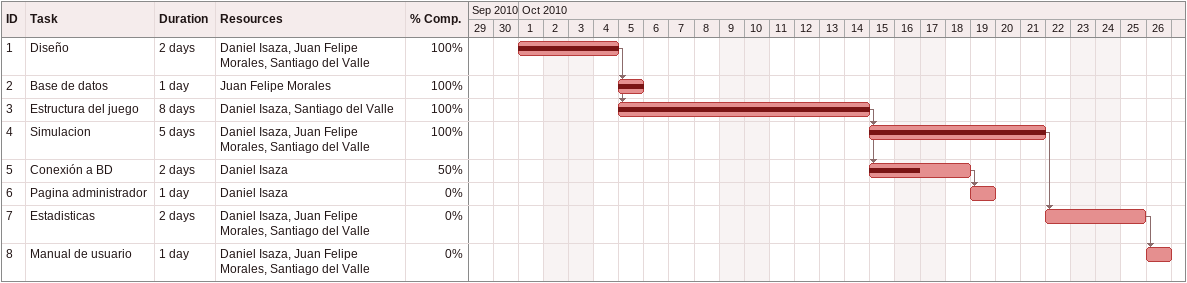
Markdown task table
| ID | Task | Duration | Start | Finish | Predecessors | Resources | % complete |
|---|---|---|---|---|---|---|---|
| 1 | Diseño | 2d | 2010-10-01 | 2010-10-04 |  | Daniel Isaza, Juan Felipe Morales, Santiago del Valle | 100 |
| 2 | Base de datos | 1d | 2010-10-05 | 2010-10-05 | 1 | Juan Felipe Morales | 100 |
| 3 | Estructura del juego | 8d | 2010-10-05 | 2010-10-14 | 1 | Daniel Isaza, Santiago del Valle | 100 |
| 4 | Simulacion | 5d | 2010-10-15 | 2010-10-21 | 3 | Daniel Isaza, Juan Felipe Morales, Santiago del Valle | 100 |
| 5 | Conexión a BD | 2d | 2010-10-15 | 2010-10-18 | 3 | Daniel Isaza | 50 |
| 6 | Pagina administrador | 1d | 2010-10-19 | 2010-10-19 | 5 | Daniel Isaza | 0 |
| 7 | Estadisticas | 2d | 2010-10-22 | 2010-10-25 | 4 | Daniel Isaza, Juan Felipe Morales, Santiago del Valle | 0 |
| 8 | Manual de usuario | 1d | 2010-10-26 | 2010-10-26 | 7 | Daniel Isaza, Juan Felipe Morales, Santiago del Valle | 0 |
